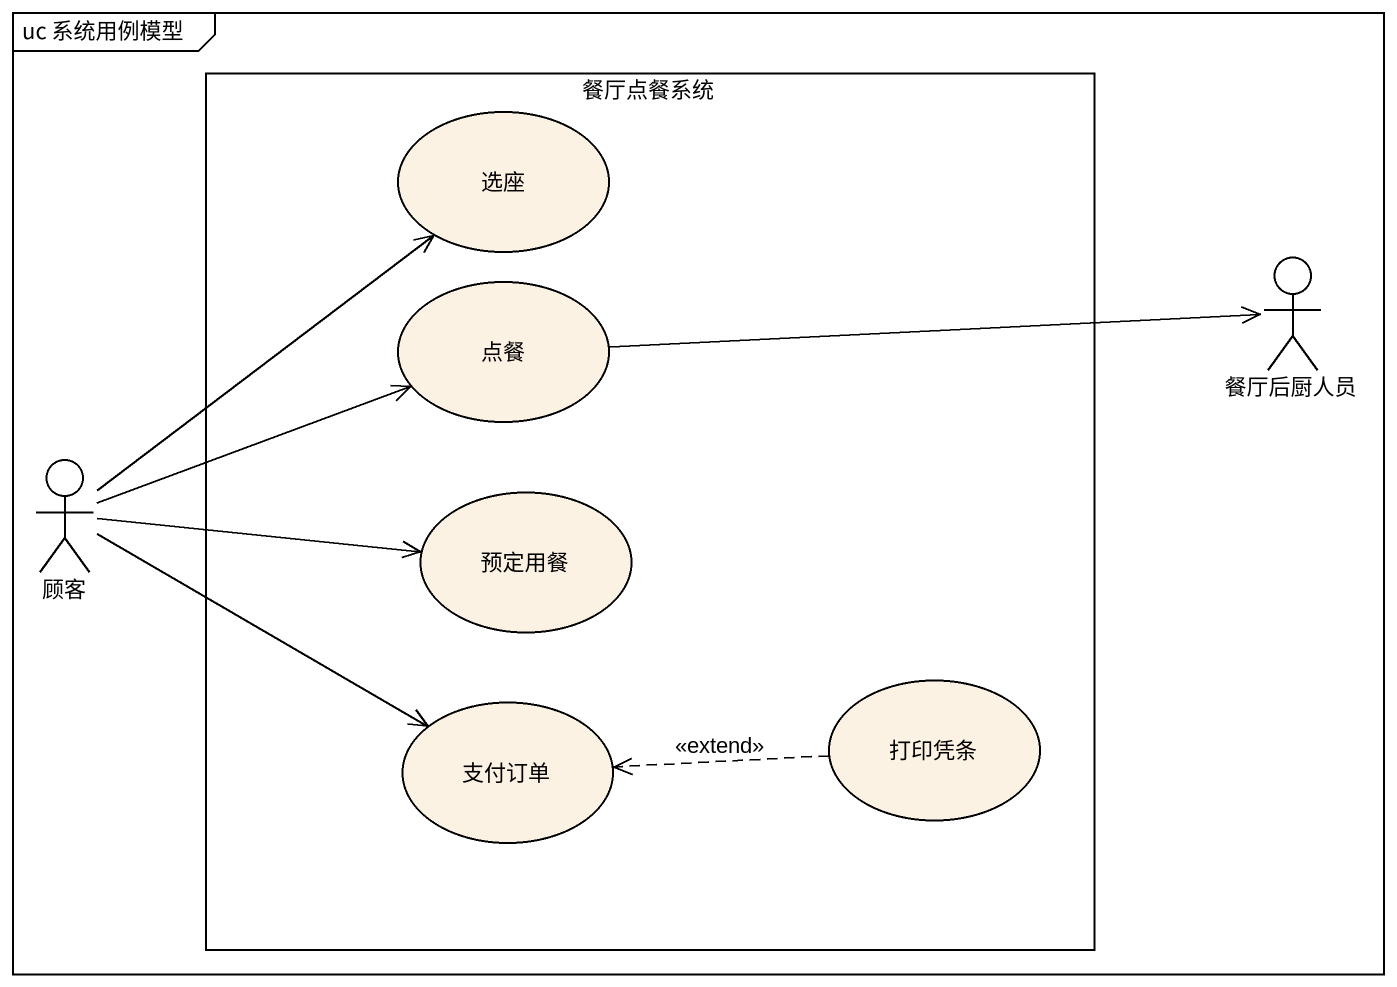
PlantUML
@startuml
mainframe uc 系统用例模型
rectangle 餐厅点餐系统 {
  usecase 选座
  usecase 点餐
  usecase 预定用餐
  usecase 支付订单
  usecase 打印凭条
}
actor 餐厅后厨人员
actor 顾客
点餐 -right-> 餐厅后厨人员
顾客 -up-> 选座
顾客 -right-> 点餐
顾客 -right-> 预定用餐
顾客 -right-> 支付订单
打印凭条 .left.> 支付订单 : <<extend>>
@enduml
